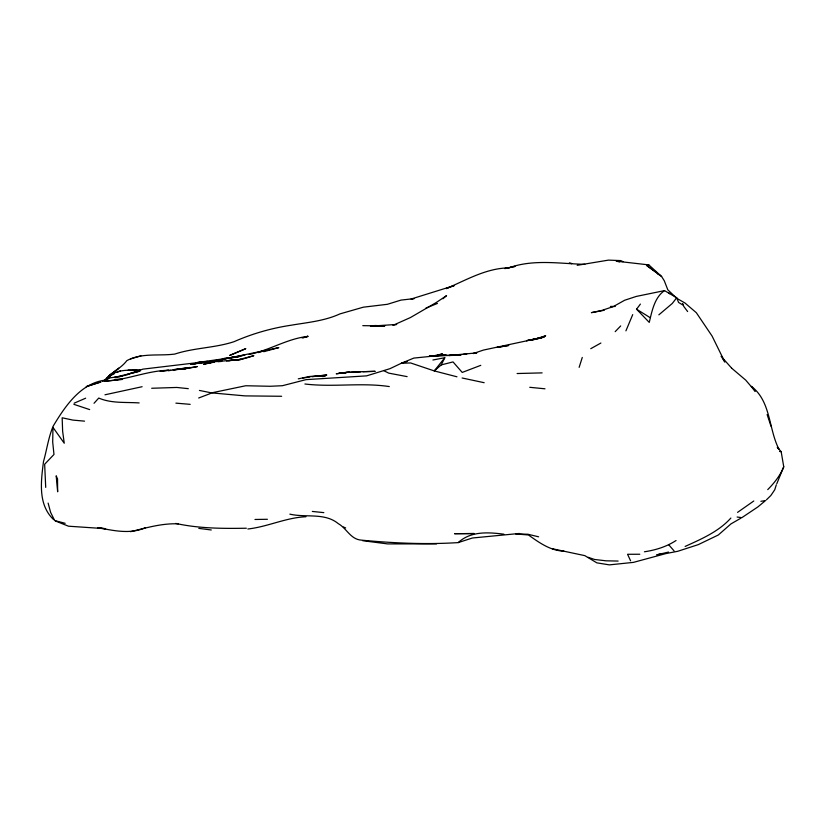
<?xml version="1.0" encoding="UTF-8"?>
<svg xmlns="http://www.w3.org/2000/svg" width="825" height="825" viewBox="0 0 825 825"><rect width="100%" height="100%" fill="white"/><g stroke="black" fill="none" stroke-linecap="round" stroke-linejoin="round"><path stroke-width="1.24" d="M687.637 311.551L683.832 306.498L682.688 303.662L682.615 304.848L678.573 302.455L676.706 297.763L664.517 290.617C654.483 297.423 651.946 311.262 649.265 322.41L636.539 309.189L640.406 304.085M579.14 367.342L582.275 357.452M776.294 484.883L774.737 489.792L770.849 495.505L766.373 499.898M625.917 330.866L632.723 314.624M776.779 483.749L783.75 466.785L781.162 451.677L777.294 447.222M783.75 466.785C780.306 475.499 774.262 482.996 767.745 489.617M199.444 390.431L211.509 392.875L245.747 385.749L270.291 386.275L282.439 385.708L305.982 379.644L366.578 375.87L389.947 368.682L401.352 363.248L410.592 362.948L434.27 370.92L441.241 364.897L444.788 357.71L432.908 360.009M106.167 380.232L108.972 376.417L114.551 373.57M105.064 381.16C112.478 368.878 127.71 369.899 140.126 370.477L127.875 370.363L139.796 370.435M105.043 381.078L107.281 378.108L110.55 376.303M676.706 297.763L672.282 303.466L658.845 314.851M444.788 357.71L434.27 370.92L456.957 376.798M94.019 403.281L98.753 398.052C111.334 403.549 125.72 402.012 139.157 402.92M104.455 380.861C110.488 372.508 120.78 368.816 126.854 360.628C141.673 352.615 158.823 356.153 174.797 354.069C194.081 347.717 214.768 348.047 234.073 341.674C252.543 333.568 271.92 328.03 291.875 325.112M615.192 331.64L620.689 325.947M730.868 518.059C718.668 531.651 701.446 539.003 685.142 546.439M442.953 298.763L446.542 295.639L436.219 302.538L410.479 317.532L394.68 324.576L370.456 326.174L384.275 325.968M764.775 501.198L757.928 506.89L741.85 517.657L737.107 517.028M753.782 501.002L737.571 512.366M289.864 514.15C305.838 517.894 324.679 512.397 338.291 523.648C346.727 528.361 350.563 539.457 361.443 540.138C393.556 543.17 425.958 544.655 458.174 542.602C470.858 530.98 488.018 532.187 503.858 534.188M740.778 518.244L730.94 523.916L718.327 534.992L698.27 544.634L677.758 551.286L665.878 553.585L633.456 562.372L609.366 564.877L596.826 562.846L584.822 555.637L552.472 548.769M644.428 551.781C655.555 550.12 666.569 546.717 676.046 540.519M590.772 348.686L600.899 343.025M104.362 380.665L110.416 377.798L122.389 376.097L114.386 377.51M116.882 372.498L120.367 370.889M480.769 365.341L462.217 372.426L453.028 361.917L441.241 364.897M661.609 276.519L646.996 265.733L648.832 264.897L661.609 276.519L664.269 280.748L667.817 289.812L676.696 298.258L685.018 303.043L696.321 312.706L712.088 336.064L724.845 362.041L722.329 358.205M74.178 403.167L85.656 398.197M102.64 381.459L106.105 380.005C80.84 382.687 65.237 406.127 53.212 426.071C48.397 437.425 46.86 449.749 43.488 461.557C41.054 481.192 37.661 504.477 53.615 519.616M104.27 380.768L106.105 380.005M305.57 337.177L307.88 336.239L302.115 337.992M425.917 308.107L437.436 303.425M198.681 398.001L210.241 393.587M538.127 338.642L545.676 335.806L530.692 340.364M458.174 542.602L472.385 538.003L519.399 533.466M258.565 352.615L266.949 349.79M245.025 358.463L253.852 355.668L237.61 359.896L228.618 360.577L240.941 359.411L226.524 360.968M407.117 361.515L401.352 363.248L413.799 358.091L446.057 354.791L433.971 355.781L442.52 353.904L437.467 355.193M130.597 358.916L140.889 355.864M263.732 351.708L278.798 347.614L215.016 360.979M303.456 337.683L307.972 336.414C287.255 338.528 269.414 350.481 249.16 354.451M241.673 359.432L243.922 358.813M97.68 527.67C113.51 530.527 130.061 534.579 145.499 527.67M104.961 394.793L142.117 386.719M530.722 340.416L544.242 337.074L483.429 350.078L473.272 353.523L476.675 352.997M433.795 356.091L436.239 355.493M119.532 376.633L127.793 374.632M130.556 531.682C146.252 527.887 161.947 523.143 178.293 523.854M668.528 552.069L656.772 554.833L661.258 553.781M512.181 267.063L504.766 268.568L515.037 266.413L513.305 266.795M114.407 377.438L138.569 371.456L127.813 374.261L142.859 369.146L207.498 361.453L197.02 362.577L235.94 357.008L223.915 358.39M392.958 325.339L396.712 324.483M233.093 357.627L244.932 354.998L228.535 358.225L230.959 358.06M664.517 290.617L636.292 296.423L624.649 300.248L613.377 306.549L601.734 310.458L591.391 312.654L604.22 310.293M298.268 378.85L309.911 376.427L325.122 376.252L322.4 376.602M214.294 362.103L203.538 364.299L213.438 361.793L240.663 359.556M187.595 368.445L197.288 366.578L180.799 369.167L185.388 368.754L160.122 371.198L168.733 370.25C147.324 370.693 127.555 379.778 106.229 381.026L122.183 379.469M199.753 362.752L190.905 364.351L222.42 359.772L191.039 364.155L213.819 361.123M239.92 356.245L210.437 361.443M228.401 358.463L230.752 358.05M577.191 265.31L608.448 260.123L620.761 260.597L622.988 261.69M140.343 370.322L135.578 371.147L140.539 370.673M497.537 347.325L508.736 345.448L496.805 347.438M292.689 324.957C308.674 322.348 325.029 320.75 339.931 313.902L363.371 307.178L387.399 304.301L401.012 300.094L414.294 298.609M247.84 529C267.63 526.824 285.945 517.595 305.972 516.739M168.321 370.765L170.703 370.394M173.095 370.012L189.843 367.496L173.436 369.662L186.378 368.682M234.97 357.06L231.371 357.545L239.869 356.225M760.877 501.301L765.414 500.62M231.371 357.545L240.271 356.287M302.796 378.015L309.983 377.015M312.376 376.685L326.803 375.004L311.458 376.551M413.212 298.753L411.067 299.042L454.235 285.584L446.17 288.606C466.476 279.984 486.007 268.259 508.819 267.847C533.383 258.988 559.494 263.66 584.842 264.34M237.373 356.74L239.766 356.421M214.304 362.01L206.044 363.103L214.469 362.134M454.864 355.214L460.701 354.575M218.068 361.721L221.688 361.391M346.036 372.756L338.786 373.364L349.645 372.116L375.179 371.332L362.99 371.673M463.124 354.368L466.744 354.069M476.592 352.894L449.099 355.493L461.227 354.791L429.361 356.018L453.729 355.369M542.128 372.879L517.11 373.529M350.862 372.343L360.566 371.807M122.183 379.356L114.912 379.49L121.11 379.407M254.987 519.472L267.403 519.286M362.783 325.658L384.801 325.927M615.264 306.467L610.428 306.518L612.882 306.549M246.355 528.227C222.667 528.619 198.938 528.536 175.746 523.421M639.798 554.245L627.567 554.287L630.589 560.804M151.687 388.266L176.818 387.451L188.306 388.668M281.645 396.278L245.025 395.887L211.509 392.875M618.121 561.062L605.993 560.814L594.577 559.474L588.184 557.308M436.58 543.902L387.647 543.912L362.68 540.705M374.767 325.514L384.378 325.844M515.996 533.847L528.021 534.26L538.622 536.817M140.106 370.487L132.495 370.208L139.93 370.807M516.058 533.992L528.443 534.961C539.024 542.541 550.399 550.739 563.96 551.162M175.9 403.136L190.173 404.343M529.743 387.307L544.985 388.802M304.91 383.996C332.949 387.41 361.278 382.367 389.287 386.564M84.532 421.142L72.92 420.1L62.153 417.79L62.638 431.351L64.247 443.221L52.965 427.381L52.697 442.076L53.976 454.462L44.653 464.248L45.715 487.379M648.832 264.897L616.203 261.164L619.575 261.886M312.324 511.438L323.833 512.624M484.162 382.697L462.124 377.994M198.804 528.371L211.282 529.98M97.597 527.618L105.621 528.701L68.537 526.206L55.512 521.039M407.117 376.623L388.719 373.127L383.924 370.745M779.522 451.409L781.162 451.677M571.746 263.577L569.229 263.154L571.787 263.557M65.165 523.298L54.677 520.565L50.624 512.408L48.118 503.085M89.677 409.592L73.889 404.343M343.386 527L345.665 527.948M674.046 550.873L668.673 544.696M657.742 273.983L659.773 274.993M636.539 309.189L650.059 317.594M646.996 265.733L657.711 273.395M731.692 368.208L745.748 380.15L755.236 391.287L751.348 386.327C771.179 401.445 768.384 428.897 779.068 449.429L777.439 447.511M668.797 292.854L669.642 293.721M721.081 356.287L731.579 368.063M767.137 414.562L770.993 426.185M110.437 374.818L104.538 380.82L118.718 368.187L108.993 375.973L114.572 371.436L110.437 374.818M245.675 348.707L229.814 355.369L245.675 348.707M97.278 383.058L86.233 386.636L100.959 381.985L97.278 383.058M541.324 337.724L526.546 340.653L541.324 337.724M346.222 372.353L336.239 373.797L349.645 372.116L346.222 372.353M474.107 533.538L454.616 533.682L474.107 533.538M57.533 478.974L56.182 475.798L57.647 491.782L57.533 478.974"/></g></svg>
